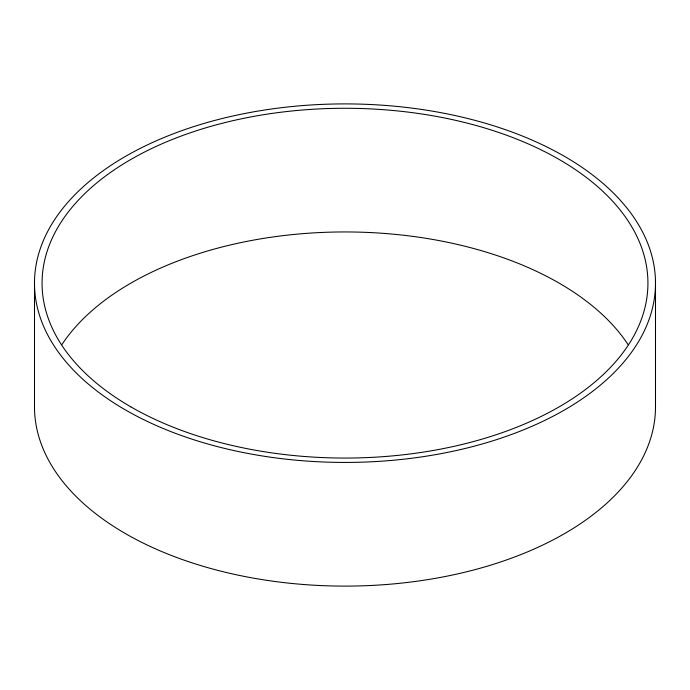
<?xml version="1.0" encoding="UTF-8"?>
<svg xmlns="http://www.w3.org/2000/svg" width="690" height="690" viewBox="0 0 690 690"><rect width="100%" height="100%" fill="white"/><g stroke="black" fill="none" stroke-linecap="round" stroke-linejoin="round"><path stroke-width="1.03" d="M655.5 283.167A310.5 179.262 0 0 1 189.75 438.417A310.5 179.262 0 0 1 189.75 127.917A310.5 179.262 0 0 1 655.5 283.167L655.5 406.833A310.5 179.262 0 0 1 345 586.103A310.5 179.262 0 0 1 34.5 406.833L34.5 283.167M61.833 344.707A302.927 174.889 0 0 1 345 231.944A302.927 174.889 0 0 1 628.167 344.707M130.798 406.833A302.927 174.889 0 0 0 637.603 328.431A302.927 174.889 0 0 0 266.599 114.23A302.927 174.889 0 0 0 130.798 406.833"/></g></svg>
